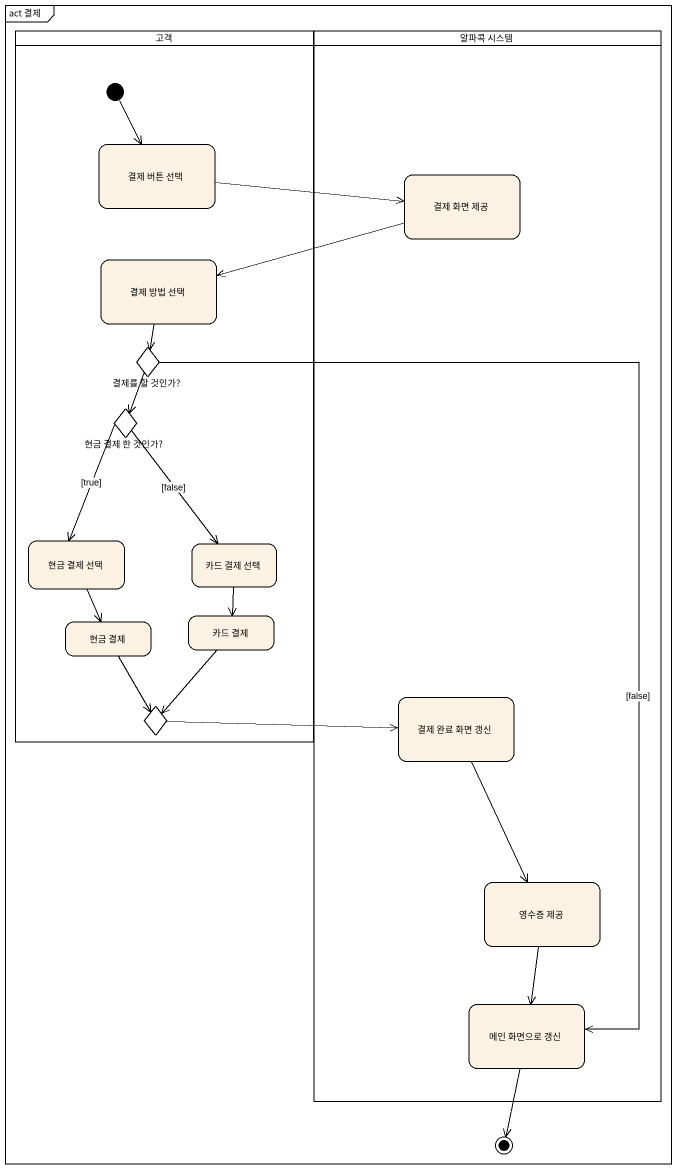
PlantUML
@startuml
mainframe act 결제
hide empty description
state 고객 <<partition>> {
  state "결제 버튼 선택" as 결제_버튼_선택
  state "결제 방법 선택" as 결제_방법_선택
  state "결제를 할 것인가?" as 결제를_할_것인가 <<choice>>
  state "현금 결제 한 것인가?" as 현금_결제_한_것인가 <<choice>>
  state "현금 결제 선택" as 현금_결제_선택
  state "카드 결제 선택" as 카드_결제_선택
  state "현금 결제" as 현금_결제
  state "카드 결제" as 카드_결제
  state choice1 <<choice>>
  [*] --> 결제_버튼_선택
}
state "알파콕 시스템" as 알파콕_시스템 <<partition>> {
  state "결제 화면 제공" as 결제_화면_제공
  state "결제 완료 화면 갱신" as 결제_완료_화면_갱신
  state "영수증 제공" as 영수증_제공
  state "메인 화면으로 갱신" as 메인_화면으로_갱신
}
state final1 <<end>>
결제_버튼_선택 -right-> 결제_화면_제공
결제_화면_제공 -left-> 결제_방법_선택
결제_방법_선택 --> 결제를_할_것인가
결제를_할_것인가 --> 현금_결제_한_것인가
결제를_할_것인가 --> 메인_화면으로_갱신 : [false]
현금_결제_한_것인가 --> 현금_결제_선택 : [true]
현금_결제_한_것인가 --> 카드_결제_선택 : [false]
현금_결제_선택 --> 현금_결제
카드_결제_선택 --> 카드_결제
현금_결제 --> choice1
카드_결제 --> choice1
choice1 -right-> 결제_완료_화면_갱신
결제_완료_화면_갱신 --> 영수증_제공
영수증_제공 --> 메인_화면으로_갱신
메인_화면으로_갱신 --> final1
@enduml
